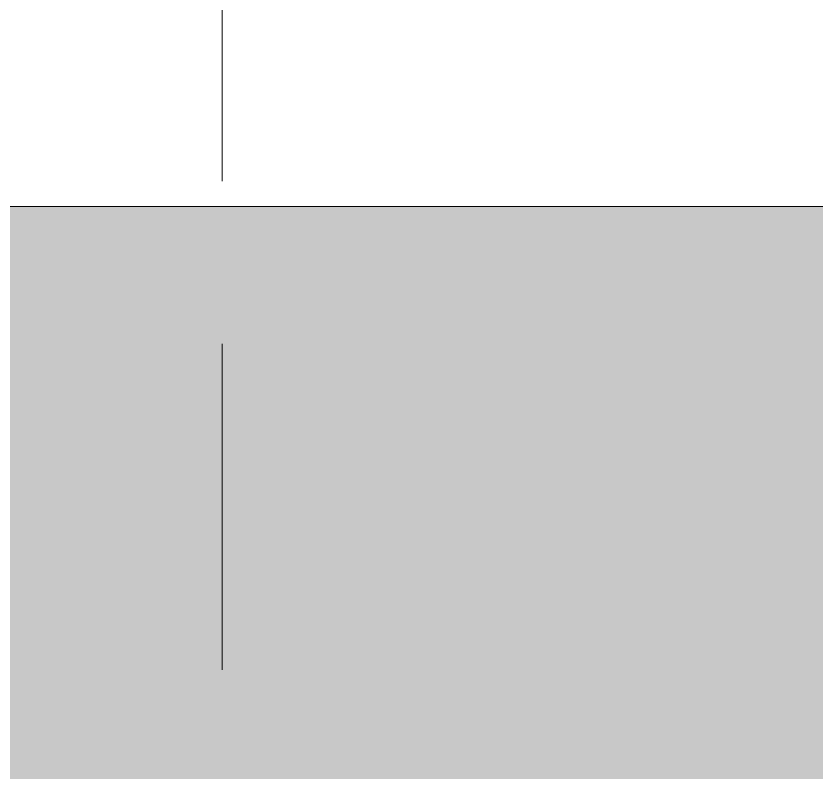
# Model space of a CAD drawing. Header units: millimetres. Extents: x -280308 to 6402717, y -14 to 2073074.
# Drawn here: x 19272 to 20601, y 748060 to 749315 of the extents above; entities that cross this region are included whole.
import ezdxf
from ezdxf.enums import TextEntityAlignment as Align

# ---------------------------------------------------------------- set-up
doc = ezdxf.new("R2010")
doc.units = ezdxf.units.MM
doc.linetypes.add('ACAD_ISO08W100', pattern=[36, 24, -3, 6, -3])
doc.layers.get('0').update_dxf_attribs({"lineweight": 0})
for name, color, linetype, lineweight in [('A-ALINE-6', 117, 'Continuous', 9), ('A-ANNOTATION', 144, 'Continuous', 0), ('ARSIR', 251, 'Continuous', 0)]:
    doc.layers.add(name, color=color, linetype=linetype, lineweight=lineweight)
doc.layers.add('A-TEXT', color=254, linetype='Continuous')
doc.styles.get("Standard").update_dxf_attribs({"font": 'arial.ttf'})

# ---------------------------------------------------------------- blocks, each defined once
blk = doc.blocks.new('*U552')
at = {"layer": 'A-ANNOTATION', "linetype": 'ACAD_ISO08W100', "ltscale": 0.25}
blk.add_lwpolyline([(0, -5), (0, -90.5606)], dxfattribs=at)
at = {"layer": 'A-TEXT'}
blk.add_attdef('N', text='', height=0.9, dxfattribs=at).set_placement((0, 2.75), align=Align.MIDDLE_CENTER)
blk = doc.blocks.new('A$Cf37525da')
at = {"color": 124, "xscale": -360.0000000000001, "yscale": 360.0000000000001, "zscale": 360.0000000000001, "rotation": 180}
blk.add_blockref('*U552', (-26750, -25932.8), dxfattribs=at)
blk = doc.blocks.new('A$C7136d0a8')
at = {"layer": 'ARSIR', "ltscale": 0.25}
h = blk.add_hatch(dxfattribs=at)
h.set_pattern_fill('GRASS', color=256, scale=5)
h.set_pattern_definition([(90, (50509.295, -365730.92), (-89.802561, 89.802561), [23.8125, -155.792622]), (45, (50509.3, -365730.92), (-89.80256, 89.80256), [23.8125, -103.1875]), (135, (50509.3, -365730.92), (-89.80256, -89.80256), [23.8125, -103.1875])])
h.paths.add_polyline_path([(36067.2, -26082.7), (36067.2, -24432.7), (39717.2, -24432.7), (39717.2, -26082.7)])
h.paths.add_polyline_path([(52417.2, -26082.7), (52417.2, -24432.7), (56067.2, -24432.7), (56067.2, -26082.7)])
h.paths.add_polyline_path([(48067.2, -26082.7), (48067.2, -24432.7), (51717.2, -24432.7), (51717.2, -26082.7)])
h.paths.add_polyline_path([(40417.2, -26082.7), (40417.2, -24432.7), (44067.2, -24432.7), (44067.2, -26082.7)])
h.paths.add_polyline_path([(35067.2, -23432.7), (57992.2, -23432.7), (57992.2, -27082.7), (35067.2, -27082.7)])
at = {"layer": 'A-ALINE-6'}
blk.add_line((48992.2, -23432.7), (35067.2, -23432.7), dxfattribs=at)

msp = doc.modelspace()

# ---------------------------------------------------------------- block references
at = {"ltscale": 0.25}
msp.add_blockref('A$Cf37525da', (46364.4, 756973.7), dxfattribs=at)

# ---------------------------------------------------------------- next in the draw order: block references
msp.add_blockref('A$C7136d0a8', (-26452.8, 772431.3), dxfattribs=at)

doc.saveas('drawing.dxf')
